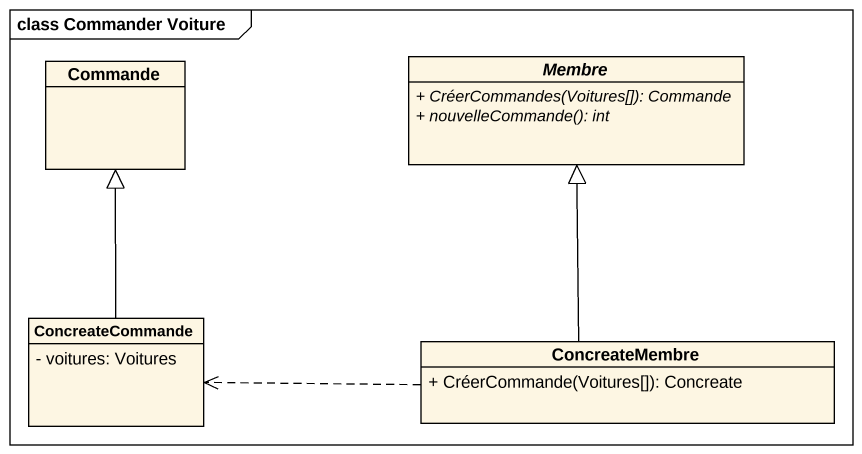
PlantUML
@startuml
mainframe class Commander Voiture
hide circle
hide empty members
skinparam classAttributeIconSize 0
class Commande
abstract class Membre {
  {abstract} + CréerCommandes(Voitures[]): Commande
  {abstract} + nouvelleCommande(): int
}
class ConcreateCommande {
  - voitures: Voitures
}
class ConcreateMembre {
  + CréerCommande(Voitures[]): Concreate
}
ConcreateCommande -up-|> Commande
ConcreateMembre -up-|> Membre
ConcreateMembre .left.> ConcreateCommande
@enduml
